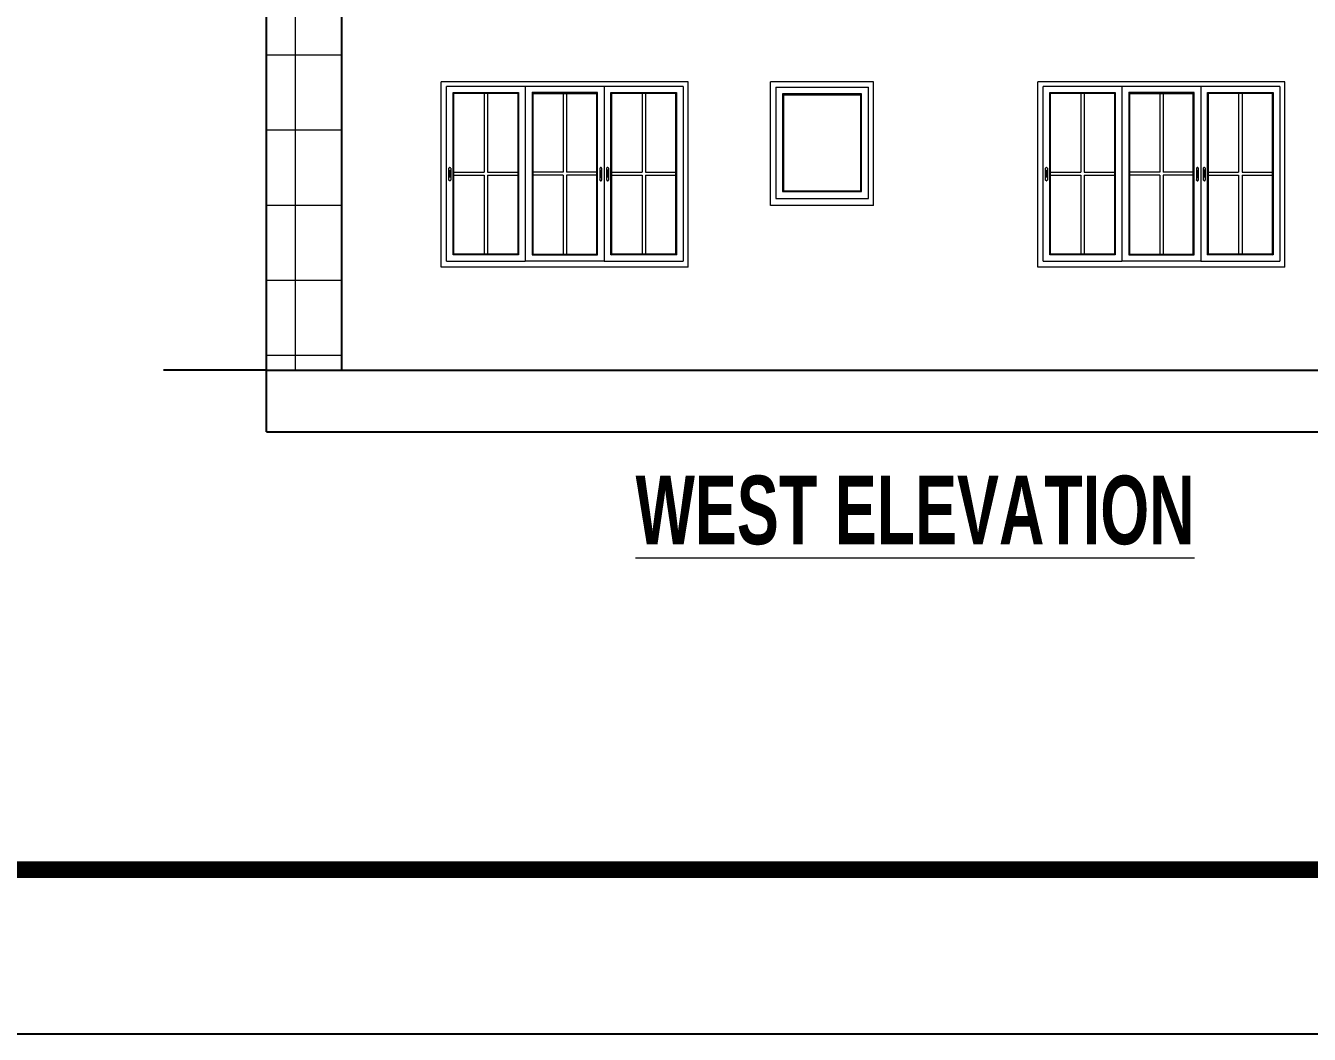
# Model space of a CAD drawing. Header units: inches. Extents: x -5142662 to -4941318, y -3361958 to -3160563.
# Drawn here: x -5011701.6 to -5011327.5, y -3262044.9 to -3261750.8 of the extents above; entities that cross this region are included whole.
import ezdxf

# ---------------------------------------------------------------- set-up
doc = ezdxf.new("R2010")
doc.units = ezdxf.units.IN
doc.header["$LTSCALE"] = 2
doc.header["$MEASUREMENT"] = 0
doc.linetypes.add('ACAD_ISO02W100', pattern=[15, 12, -3])
doc.layers.get('0').update_dxf_attribs({"linetype": 'CONTINUOUS'})
for name, color, linetype, lineweight in [('HATCH', 60, 'ACAD_ISO02W100', 13), ('Text-100.w', 254, 'CONTINUOUS', 9), ('window', 4, 'CONTINUOUS', 13)]:
    doc.layers.add(name, color=color, linetype=linetype, lineweight=lineweight)
doc.styles.add('Arial', font='arial.ttf', dxfattribs={"width": 0.8, "height": 12})

msp = doc.modelspace()

# ---------------------------------------------------------------- hatches: boundary and pattern name
at = {"layer": 'HATCH', "transparency": 33554661}
h = msp.add_hatch(dxfattribs=at)
h.set_pattern_fill('ANSI37', color=256, scale=175, angle=45)
h.set_pattern_definition([(90, (36317.618, 0), (-21.875, 0), []), (180, (36317.618, 0), (-2e-15, -21.875), [])])
h.paths.add_polyline_path([(-5011609.52, -3261627.21), (-5011609.52, -3261589.21), (-5011631.44, -3261589.21), (-5011631.44, -3261627.21), (-5011636.34, -3261627.21), (-5011636.34, -3261632.21), (-5011631.44, -3261632.21), (-5011631.44, -3261739.21), (-5011636.03, -3261739.21), (-5011636.03, -3261744.21), (-5011631.44, -3261744.21), (-5011631.44, -3261851.21), (-5011609.52, -3261851.21)])

# ---------------------------------------------------------------- linework, layer by layer
at = {"ltscale": 0.5}
for p, q in [((-5011609.52, -3261851.21), (-5011609.52, -3261627.21)), ((-5011631.44, -3261851.21), (-5011631.44, -3261744.21)), ((-5011631.44, -3261851.21), (-5011661.44, -3261851.21)), ((-5011631.44, -3261851.21), (-5011206.76, -3261851.21)), ((-5011631.44, -3261869.21), (-5011631.44, -3261851.21)), ((-5011631.44, -3261869.21), (-5011206.76, -3261869.21))]:
    msp.add_line(p, q, dxfattribs=at)
msp.add_lwpolyline([(-5012411.5, -3262044.85), (-5012411.5, -3259799.81), (-5009236.7, -3259799.81), (-5009236.7, -3262044.85)], close=True)
at = {"const_width": 4.8}
msp.add_lwpolyline([(-5009284.7, -3261996.85), (-5009284.7, -3259847.81), (-5012267.5, -3259847.81), (-5012267.5, -3261996.85)], close=True, dxfattribs=at)
at = {"layer": 'window'}
for p, q in [((-5011580.52, -3261821.21), (-5011580.52, -3261767.21)), ((-5011508.52, -3261767.21), (-5011580.52, -3261767.21)), ((-5011508.52, -3261821.21), (-5011508.52, -3261767.21)), ((-5011484.52, -3261803.21), (-5011484.52, -3261767.21)), ((-5011454.52, -3261767.21), (-5011484.52, -3261767.21)), ((-5011454.52, -3261803.21), (-5011454.52, -3261767.21)), ((-5011406.64, -3261821.21), (-5011406.64, -3261767.21)), ((-5011334.64, -3261767.21), (-5011406.64, -3261767.21)), ((-5011334.64, -3261821.21), (-5011334.64, -3261767.21)), ((-5011579.02, -3261819.43), (-5011579.02, -3261768.54)), ((-5011510.02, -3261768.54), (-5011579.02, -3261768.54)), ((-5011577.05, -3261817.63), (-5011577.05, -3261770.34)), ((-5011577.05, -3261770.34), (-5011557.98, -3261770.34)), ((-5011576.81, -3261770.57), (-5011577.05, -3261770.34)), ((-5011576.81, -3261817.41), (-5011576.81, -3261770.57)), ((-5011558.22, -3261770.57), (-5011576.81, -3261770.57)), ((-5011568.01, -3261770.57), (-5011568.01, -3261793.54)), ((-5011567.02, -3261770.57), (-5011567.02, -3261793.54)), ((-5011558.22, -3261770.57), (-5011557.98, -3261770.34)), ((-5011558.22, -3261770.57), (-5011558.22, -3261817.41)), ((-5011557.98, -3261770.34), (-5011557.98, -3261817.63)), ((-5011556.02, -3261768.54), (-5011556.02, -3261819.43)), ((-5011534.98, -3261770.34), (-5011554.05, -3261770.34)), ((-5011554.05, -3261770.34), (-5011554.05, -3261817.63)), ((-5011553.81, -3261770.57), (-5011554.05, -3261770.34)), ((-5011553.81, -3261770.57), (-5011553.81, -3261817.41)), ((-5011553.81, -3261770.57), (-5011535.22, -3261770.57)), ((-5011545.01, -3261770.57), (-5011545.01, -3261793.54)), ((-5011544.02, -3261770.57), (-5011544.02, -3261793.54)), ((-5011535.22, -3261770.57), (-5011534.98, -3261770.34)), ((-5011535.22, -3261817.41), (-5011535.22, -3261770.57)), ((-5011534.98, -3261817.63), (-5011534.98, -3261770.34)), ((-5011533.02, -3261768.54), (-5011533.02, -3261819.43)), ((-5011531.05, -3261817.63), (-5011531.05, -3261770.34)), ((-5011531.05, -3261770.34), (-5011511.98, -3261770.34)), ((-5011530.81, -3261770.57), (-5011531.05, -3261770.34)), ((-5011530.81, -3261817.41), (-5011530.81, -3261770.57)), ((-5011512.22, -3261770.57), (-5011530.81, -3261770.57)), ((-5011522.01, -3261770.57), (-5011522.01, -3261793.54)), ((-5011521.02, -3261770.57), (-5011521.02, -3261793.54)), ((-5011512.22, -3261770.57), (-5011511.98, -3261770.34)), ((-5011512.22, -3261770.57), (-5011512.22, -3261817.41)), ((-5011511.98, -3261770.34), (-5011511.98, -3261817.63)), ((-5011510.02, -3261768.54), (-5011510.02, -3261819.43)), ((-5011483.02, -3261768.71), (-5011456.01, -3261768.71)), ((-5011483.02, -3261768.71), (-5011483.02, -3261801.21)), ((-5011458.01, -3261770.71), (-5011481.02, -3261770.71)), ((-5011481.02, -3261770.71), (-5011481.02, -3261799.21)), ((-5011480.77, -3261770.96), (-5011481.02, -3261770.71)), ((-5011480.77, -3261770.96), (-5011480.77, -3261798.96)), ((-5011480.77, -3261770.96), (-5011458.26, -3261770.96)), ((-5011458.26, -3261770.96), (-5011458.01, -3261770.71)), ((-5011458.26, -3261798.96), (-5011458.26, -3261770.96)), ((-5011458.01, -3261799.21), (-5011458.01, -3261770.71)), ((-5011456.01, -3261801.21), (-5011456.01, -3261768.71)), ((-5011405.14, -3261819.43), (-5011405.14, -3261768.54)), ((-5011336.14, -3261768.54), (-5011405.14, -3261768.54)), ((-5011403.17, -3261817.63), (-5011403.17, -3261770.34)), ((-5011403.17, -3261770.34), (-5011384.1, -3261770.34)), ((-5011402.93, -3261770.57), (-5011403.17, -3261770.34)), ((-5011402.93, -3261817.41), (-5011402.93, -3261770.57)), ((-5011384.35, -3261770.57), (-5011402.93, -3261770.57)), ((-5011394.13, -3261770.57), (-5011394.13, -3261793.54)), ((-5011393.15, -3261770.57), (-5011393.15, -3261793.54)), ((-5011384.35, -3261770.57), (-5011384.1, -3261770.34)), ((-5011384.35, -3261770.57), (-5011384.35, -3261817.41)), ((-5011384.1, -3261770.34), (-5011384.1, -3261817.63)), ((-5011382.14, -3261768.54), (-5011382.14, -3261819.43)), ((-5011361.1, -3261770.34), (-5011380.17, -3261770.34)), ((-5011380.17, -3261770.34), (-5011380.17, -3261817.63)), ((-5011379.93, -3261770.57), (-5011380.17, -3261770.34)), ((-5011379.93, -3261770.57), (-5011379.93, -3261817.41)), ((-5011379.93, -3261770.57), (-5011361.35, -3261770.57)), ((-5011371.13, -3261770.57), (-5011371.13, -3261793.54)), ((-5011370.15, -3261770.57), (-5011370.15, -3261793.54)), ((-5011361.35, -3261770.57), (-5011361.1, -3261770.34)), ((-5011361.35, -3261817.41), (-5011361.35, -3261770.57)), ((-5011361.1, -3261817.63), (-5011361.1, -3261770.34)), ((-5011359.14, -3261768.54), (-5011359.14, -3261819.43)), ((-5011357.17, -3261817.63), (-5011357.17, -3261770.34)), ((-5011357.17, -3261770.34), (-5011338.1, -3261770.34)), ((-5011356.93, -3261770.57), (-5011357.17, -3261770.34)), ((-5011356.93, -3261817.41), (-5011356.93, -3261770.57)), ((-5011338.35, -3261770.57), (-5011356.93, -3261770.57)), ((-5011348.13, -3261770.57), (-5011348.13, -3261793.54)), ((-5011347.15, -3261770.57), (-5011347.15, -3261793.54)), ((-5011338.35, -3261770.57), (-5011338.1, -3261770.34)), ((-5011338.35, -3261770.57), (-5011338.35, -3261817.41)), ((-5011338.1, -3261770.34), (-5011338.1, -3261817.63)), ((-5011336.14, -3261768.54), (-5011336.14, -3261819.43)), ((-5011578.29, -3261792.39), (-5011578.28, -3261792.35)), ((-5011578.29, -3261792.42), (-5011578.28, -3261792.35)), ((-5011578.29, -3261792.42), (-5011578.29, -3261792.39)), ((-5011578.29, -3261795.81), (-5011578.29, -3261792.42)), ((-5011578.28, -3261792.35), (-5011578.26, -3261792.32)), ((-5011578.26, -3261792.32), (-5011578.24, -3261792.29)), ((-5011578.21, -3261792.26), (-5011578.24, -3261792.29)), ((-5011578.18, -3261792.24), (-5011578.21, -3261792.26)), ((-5011578.19, -3261793.09), (-5011578.2, -3261793.11)), ((-5011578.2, -3261793.11), (-5011578.2, -3261793.14)), ((-5011578.2, -3261793.14), (-5011578.2, -3261794.84)), ((-5011578.18, -3261793.07), (-5011578.19, -3261793.09)), ((-5011578.18, -3261792.24), (-5011578.14, -3261792.22)), ((-5011578.17, -3261793.05), (-5011578.18, -3261793.07)), ((-5011578.15, -3261793.03), (-5011578.17, -3261793.05)), ((-5011578.13, -3261793.02), (-5011578.15, -3261793.03)), ((-5011578.1, -3261792.21), (-5011578.14, -3261792.22)), ((-5011578.1, -3261793.01), (-5011578.13, -3261793.02)), ((-5011578.06, -3261792.2), (-5011578.1, -3261792.21)), ((-5011578.08, -3261793), (-5011578.1, -3261793.01)), ((-5011578.05, -3261792.99), (-5011578.08, -3261793)), ((-5011578.02, -3261792.2), (-5011578.06, -3261792.2)), ((-5011578.02, -3261792.99), (-5011578.05, -3261792.99)), ((-5011577.98, -3261792.2), (-5011578.02, -3261792.2)), ((-5011577.99, -3261792.99), (-5011578.02, -3261792.99)), ((-5011577.96, -3261793), (-5011577.99, -3261792.99)), ((-5011577.98, -3261792.2), (-5011577.94, -3261792.21)), ((-5011577.94, -3261793.01), (-5011577.96, -3261793)), ((-5011577.94, -3261792.21), (-5011577.9, -3261792.22)), ((-5011577.91, -3261793.02), (-5011577.94, -3261793.01)), ((-5011577.89, -3261793.03), (-5011577.91, -3261793.02)), ((-5011577.9, -3261792.22), (-5011577.86, -3261792.24)), ((-5011577.87, -3261793.05), (-5011577.89, -3261793.03)), ((-5011577.86, -3261793.07), (-5011577.87, -3261793.05)), ((-5011577.86, -3261792.24), (-5011577.83, -3261792.26)), ((-5011577.85, -3261793.09), (-5011577.86, -3261793.07)), ((-5011577.84, -3261793.11), (-5011577.85, -3261793.09)), ((-5011577.84, -3261793.14), (-5011577.84, -3261793.11)), ((-5011577.84, -3261794.84), (-5011577.84, -3261793.14)), ((-5011577.83, -3261792.26), (-5011577.8, -3261792.29)), ((-5011577.78, -3261792.32), (-5011577.8, -3261792.29)), ((-5011577.76, -3261792.35), (-5011577.78, -3261792.32)), ((-5011577.75, -3261792.39), (-5011577.76, -3261792.35)), ((-5011577.75, -3261792.39), (-5011577.75, -3261792.42)), ((-5011577.75, -3261792.42), (-5011577.75, -3261795.81)), ((-5011576.81, -3261793.54), (-5011568.01, -3261793.54)), ((-5011576.81, -3261794.44), (-5011568.01, -3261794.44)), ((-5011568.01, -3261794.44), (-5011568.01, -3261817.41)), ((-5011567.02, -3261793.54), (-5011558.22, -3261793.54)), ((-5011567.02, -3261794.44), (-5011558.22, -3261794.44)), ((-5011567.02, -3261794.44), (-5011567.02, -3261817.41)), ((-5011545.01, -3261793.54), (-5011553.81, -3261793.54)), ((-5011545.01, -3261794.44), (-5011553.81, -3261794.44)), ((-5011545.01, -3261794.44), (-5011545.01, -3261817.41)), ((-5011535.22, -3261793.54), (-5011544.02, -3261793.54)), ((-5011544.02, -3261794.44), (-5011544.02, -3261817.41)), ((-5011535.22, -3261794.44), (-5011544.02, -3261794.44)), ((-5011534.27, -3261792.35), (-5011534.28, -3261792.39)), ((-5011534.28, -3261792.39), (-5011534.28, -3261792.42)), ((-5011534.28, -3261792.42), (-5011534.28, -3261795.81)), ((-5011534.25, -3261792.32), (-5011534.27, -3261792.35)), ((-5011534.23, -3261792.29), (-5011534.25, -3261792.32)), ((-5011534.2, -3261792.26), (-5011534.23, -3261792.29)), ((-5011534.17, -3261792.24), (-5011534.2, -3261792.26)), ((-5011534.19, -3261793.11), (-5011534.18, -3261793.09)), ((-5011534.19, -3261793.14), (-5011534.19, -3261793.11)), ((-5011534.19, -3261793.39), (-5011534.19, -3261793.14)), ((-5011534.19, -3261793.36), (-5011534.18, -3261793.34)), ((-5011534.19, -3261793.39), (-5011534.19, -3261793.36)), ((-5011534.19, -3261794.84), (-5011534.19, -3261793.39)), ((-5011534.18, -3261793.09), (-5011534.17, -3261793.07)), ((-5011534.18, -3261793.34), (-5011534.17, -3261793.32)), ((-5011534.13, -3261792.22), (-5011534.17, -3261792.24)), ((-5011534.17, -3261793.07), (-5011534.16, -3261793.05)), ((-5011534.17, -3261793.32), (-5011534.16, -3261793.3)), ((-5011534.16, -3261793.05), (-5011534.14, -3261793.03)), ((-5011534.16, -3261793.3), (-5011534.14, -3261793.28)), ((-5011534.14, -3261793.03), (-5011534.12, -3261793.02)), ((-5011534.14, -3261793.28), (-5011534.12, -3261793.27)), ((-5011534.09, -3261792.21), (-5011534.13, -3261792.22)), ((-5011534.12, -3261793.02), (-5011534.09, -3261793.01)), ((-5011534.12, -3261793.27), (-5011534.09, -3261793.25)), ((-5011534.05, -3261792.2), (-5011534.09, -3261792.21)), ((-5011534.09, -3261793.01), (-5011534.07, -3261793)), ((-5011534.09, -3261793.25), (-5011534.07, -3261793.25)), ((-5011534.07, -3261793), (-5011534.04, -3261792.99)), ((-5011534.07, -3261793.25), (-5011534.04, -3261793.24)), ((-5011534.01, -3261792.2), (-5011534.05, -3261792.2)), ((-5011534.04, -3261792.99), (-5011534.01, -3261792.99)), ((-5011534.04, -3261793.24), (-5011534.01, -3261793.24)), ((-5011533.97, -3261792.2), (-5011534.01, -3261792.2)), ((-5011534.01, -3261792.99), (-5011533.98, -3261792.99)), ((-5011534.01, -3261793.24), (-5011533.98, -3261793.24)), ((-5011533.98, -3261792.99), (-5011533.95, -3261793)), ((-5011533.98, -3261793.24), (-5011533.95, -3261793.25)), ((-5011533.93, -3261792.21), (-5011533.97, -3261792.2)), ((-5011533.95, -3261793), (-5011533.93, -3261793.01)), ((-5011533.95, -3261793.25), (-5011533.93, -3261793.25)), ((-5011533.89, -3261792.22), (-5011533.93, -3261792.21)), ((-5011533.93, -3261793.01), (-5011533.9, -3261793.02)), ((-5011533.93, -3261793.25), (-5011533.9, -3261793.27)), ((-5011533.9, -3261793.02), (-5011533.88, -3261793.03)), ((-5011533.9, -3261793.27), (-5011533.88, -3261793.28)), ((-5011533.85, -3261792.24), (-5011533.89, -3261792.22)), ((-5011533.88, -3261793.03), (-5011533.86, -3261793.05)), ((-5011533.88, -3261793.28), (-5011533.86, -3261793.3)), ((-5011533.86, -3261793.05), (-5011533.85, -3261793.07)), ((-5011533.86, -3261793.3), (-5011533.85, -3261793.32)), ((-5011533.82, -3261792.26), (-5011533.85, -3261792.24)), ((-5011533.85, -3261793.07), (-5011533.84, -3261793.09)), ((-5011533.85, -3261793.32), (-5011533.84, -3261793.34)), ((-5011533.84, -3261793.09), (-5011533.83, -3261793.11)), ((-5011533.84, -3261793.34), (-5011533.83, -3261793.36)), ((-5011533.83, -3261793.11), (-5011533.83, -3261793.14)), ((-5011533.83, -3261794.84), (-5011533.83, -3261793.14)), ((-5011533.83, -3261793.36), (-5011533.83, -3261793.39)), ((-5011533.79, -3261792.29), (-5011533.82, -3261792.26)), ((-5011533.77, -3261792.32), (-5011533.79, -3261792.29)), ((-5011533.75, -3261792.35), (-5011533.77, -3261792.32)), ((-5011533.74, -3261792.39), (-5011533.75, -3261792.35)), ((-5011533.74, -3261792.42), (-5011533.75, -3261792.35)), ((-5011533.74, -3261792.42), (-5011533.74, -3261792.39)), ((-5011533.74, -3261795.81), (-5011533.74, -3261792.42)), ((-5011532.29, -3261792.39), (-5011532.28, -3261792.35)), ((-5011532.29, -3261792.42), (-5011532.28, -3261792.35)), ((-5011532.29, -3261792.42), (-5011532.29, -3261792.39)), ((-5011532.29, -3261795.81), (-5011532.29, -3261792.42)), ((-5011532.28, -3261792.35), (-5011532.26, -3261792.32)), ((-5011532.26, -3261792.32), (-5011532.24, -3261792.29)), ((-5011532.21, -3261792.26), (-5011532.24, -3261792.29)), ((-5011532.18, -3261792.24), (-5011532.21, -3261792.26)), ((-5011532.19, -3261793.09), (-5011532.2, -3261793.11)), ((-5011532.2, -3261793.11), (-5011532.2, -3261793.14)), ((-5011532.2, -3261793.14), (-5011532.2, -3261794.84)), ((-5011532.18, -3261793.07), (-5011532.19, -3261793.09)), ((-5011532.18, -3261792.24), (-5011532.14, -3261792.22)), ((-5011532.17, -3261793.05), (-5011532.18, -3261793.07)), ((-5011532.15, -3261793.03), (-5011532.17, -3261793.05)), ((-5011532.13, -3261793.02), (-5011532.15, -3261793.03)), ((-5011532.1, -3261792.21), (-5011532.14, -3261792.22)), ((-5011532.1, -3261793.01), (-5011532.13, -3261793.02)), ((-5011532.06, -3261792.2), (-5011532.1, -3261792.21)), ((-5011532.08, -3261793), (-5011532.1, -3261793.01)), ((-5011532.05, -3261792.99), (-5011532.08, -3261793)), ((-5011532.02, -3261792.2), (-5011532.06, -3261792.2)), ((-5011532.02, -3261792.99), (-5011532.05, -3261792.99)), ((-5011531.98, -3261792.2), (-5011532.02, -3261792.2)), ((-5011531.99, -3261792.99), (-5011532.02, -3261792.99)), ((-5011531.96, -3261793), (-5011531.99, -3261792.99)), ((-5011531.98, -3261792.2), (-5011531.94, -3261792.21)), ((-5011531.94, -3261793.01), (-5011531.96, -3261793)), ((-5011531.94, -3261792.21), (-5011531.9, -3261792.22)), ((-5011531.91, -3261793.02), (-5011531.94, -3261793.01)), ((-5011531.89, -3261793.03), (-5011531.91, -3261793.02)), ((-5011531.9, -3261792.22), (-5011531.86, -3261792.24)), ((-5011531.87, -3261793.05), (-5011531.89, -3261793.03)), ((-5011531.86, -3261793.07), (-5011531.87, -3261793.05)), ((-5011531.86, -3261792.24), (-5011531.83, -3261792.26)), ((-5011531.85, -3261793.09), (-5011531.86, -3261793.07)), ((-5011531.84, -3261793.11), (-5011531.85, -3261793.09)), ((-5011531.84, -3261793.14), (-5011531.84, -3261793.11)), ((-5011531.84, -3261794.84), (-5011531.84, -3261793.14)), ((-5011531.83, -3261792.26), (-5011531.8, -3261792.29)), ((-5011531.78, -3261792.32), (-5011531.8, -3261792.29)), ((-5011531.76, -3261792.35), (-5011531.78, -3261792.32)), ((-5011531.75, -3261792.39), (-5011531.76, -3261792.35)), ((-5011531.75, -3261792.39), (-5011531.75, -3261792.42)), ((-5011531.75, -3261792.42), (-5011531.75, -3261795.81)), ((-5011530.81, -3261793.54), (-5011522.01, -3261793.54)), ((-5011530.81, -3261794.44), (-5011522.01, -3261794.44)), ((-5011522.01, -3261794.44), (-5011522.01, -3261817.41)), ((-5011521.02, -3261793.54), (-5011512.22, -3261793.54)), ((-5011521.02, -3261794.44), (-5011512.22, -3261794.44)), ((-5011521.02, -3261794.44), (-5011521.02, -3261817.41)), ((-5011404.41, -3261792.39), (-5011404.4, -3261792.35)), ((-5011404.41, -3261792.42), (-5011404.4, -3261792.35)), ((-5011404.41, -3261792.42), (-5011404.41, -3261792.39)), ((-5011404.41, -3261795.81), (-5011404.41, -3261792.42)), ((-5011404.4, -3261792.35), (-5011404.38, -3261792.32)), ((-5011404.38, -3261792.32), (-5011404.36, -3261792.29)), ((-5011404.33, -3261792.26), (-5011404.36, -3261792.29)), ((-5011404.3, -3261792.24), (-5011404.33, -3261792.26)), ((-5011404.31, -3261793.09), (-5011404.32, -3261793.11)), ((-5011404.32, -3261793.11), (-5011404.32, -3261793.14)), ((-5011404.32, -3261793.14), (-5011404.32, -3261794.84)), ((-5011404.3, -3261793.07), (-5011404.31, -3261793.09)), ((-5011404.3, -3261792.24), (-5011404.26, -3261792.22)), ((-5011404.29, -3261793.05), (-5011404.3, -3261793.07)), ((-5011404.27, -3261793.03), (-5011404.29, -3261793.05)), ((-5011404.25, -3261793.02), (-5011404.27, -3261793.03)), ((-5011404.22, -3261792.21), (-5011404.26, -3261792.22)), ((-5011404.22, -3261793.01), (-5011404.25, -3261793.02)), ((-5011404.18, -3261792.2), (-5011404.22, -3261792.21)), ((-5011404.2, -3261793), (-5011404.22, -3261793.01)), ((-5011404.17, -3261792.99), (-5011404.2, -3261793)), ((-5011404.14, -3261792.2), (-5011404.18, -3261792.2)), ((-5011404.14, -3261792.99), (-5011404.17, -3261792.99)), ((-5011404.1, -3261792.2), (-5011404.14, -3261792.2)), ((-5011404.11, -3261792.99), (-5011404.14, -3261792.99)), ((-5011404.08, -3261793), (-5011404.11, -3261792.99)), ((-5011404.1, -3261792.2), (-5011404.06, -3261792.21)), ((-5011404.06, -3261793.01), (-5011404.08, -3261793)), ((-5011404.06, -3261792.21), (-5011404.02, -3261792.22)), ((-5011404.03, -3261793.02), (-5011404.06, -3261793.01)), ((-5011404.01, -3261793.03), (-5011404.03, -3261793.02)), ((-5011404.02, -3261792.22), (-5011403.98, -3261792.24)), ((-5011403.99, -3261793.05), (-5011404.01, -3261793.03)), ((-5011403.98, -3261793.07), (-5011403.99, -3261793.05)), ((-5011403.98, -3261792.24), (-5011403.95, -3261792.26)), ((-5011403.97, -3261793.09), (-5011403.98, -3261793.07)), ((-5011403.96, -3261793.11), (-5011403.97, -3261793.09)), ((-5011403.96, -3261793.14), (-5011403.96, -3261793.11)), ((-5011403.96, -3261794.84), (-5011403.96, -3261793.14)), ((-5011403.95, -3261792.26), (-5011403.92, -3261792.29)), ((-5011403.9, -3261792.32), (-5011403.92, -3261792.29)), ((-5011403.88, -3261792.35), (-5011403.9, -3261792.32)), ((-5011403.87, -3261792.39), (-5011403.88, -3261792.35)), ((-5011403.87, -3261792.39), (-5011403.87, -3261792.42)), ((-5011403.87, -3261792.42), (-5011403.87, -3261795.81)), ((-5011402.93, -3261793.54), (-5011394.13, -3261793.54)), ((-5011402.93, -3261794.44), (-5011394.13, -3261794.44)), ((-5011394.13, -3261794.44), (-5011394.13, -3261817.41)), ((-5011393.15, -3261793.54), (-5011384.35, -3261793.54)), ((-5011393.15, -3261794.44), (-5011384.35, -3261794.44)), ((-5011393.15, -3261794.44), (-5011393.15, -3261817.41)), ((-5011371.13, -3261793.54), (-5011379.93, -3261793.54)), ((-5011371.13, -3261794.44), (-5011379.93, -3261794.44)), ((-5011371.13, -3261794.44), (-5011371.13, -3261817.41)), ((-5011361.35, -3261793.54), (-5011370.15, -3261793.54)), ((-5011370.15, -3261794.44), (-5011370.15, -3261817.41)), ((-5011361.35, -3261794.44), (-5011370.15, -3261794.44)), ((-5011360.39, -3261792.35), (-5011360.4, -3261792.39)), ((-5011360.4, -3261792.39), (-5011360.4, -3261792.42)), ((-5011360.4, -3261792.42), (-5011360.4, -3261795.81)), ((-5011360.37, -3261792.32), (-5011360.39, -3261792.35)), ((-5011360.35, -3261792.29), (-5011360.37, -3261792.32)), ((-5011360.32, -3261792.26), (-5011360.35, -3261792.29)), ((-5011360.29, -3261792.24), (-5011360.32, -3261792.26)), ((-5011360.31, -3261793.11), (-5011360.3, -3261793.09)), ((-5011360.31, -3261793.14), (-5011360.31, -3261793.11)), ((-5011360.31, -3261793.39), (-5011360.31, -3261793.14)), ((-5011360.31, -3261793.36), (-5011360.3, -3261793.34)), ((-5011360.31, -3261793.39), (-5011360.31, -3261793.36)), ((-5011360.31, -3261794.84), (-5011360.31, -3261793.39)), ((-5011360.3, -3261793.09), (-5011360.29, -3261793.07)), ((-5011360.3, -3261793.34), (-5011360.29, -3261793.32)), ((-5011360.25, -3261792.22), (-5011360.29, -3261792.24)), ((-5011360.29, -3261793.07), (-5011360.28, -3261793.05)), ((-5011360.29, -3261793.32), (-5011360.28, -3261793.3)), ((-5011360.28, -3261793.05), (-5011360.26, -3261793.03)), ((-5011360.28, -3261793.3), (-5011360.26, -3261793.28)), ((-5011360.26, -3261793.03), (-5011360.24, -3261793.02)), ((-5011360.26, -3261793.28), (-5011360.24, -3261793.27)), ((-5011360.22, -3261792.21), (-5011360.25, -3261792.22)), ((-5011360.24, -3261793.02), (-5011360.21, -3261793.01)), ((-5011360.24, -3261793.27), (-5011360.21, -3261793.25)), ((-5011360.17, -3261792.2), (-5011360.22, -3261792.21)), ((-5011360.21, -3261793.01), (-5011360.19, -3261793)), ((-5011360.21, -3261793.25), (-5011360.19, -3261793.25)), ((-5011360.19, -3261793), (-5011360.16, -3261792.99)), ((-5011360.19, -3261793.25), (-5011360.16, -3261793.24)), ((-5011360.13, -3261792.2), (-5011360.17, -3261792.2)), ((-5011360.16, -3261792.99), (-5011360.13, -3261792.99)), ((-5011360.16, -3261793.24), (-5011360.13, -3261793.24)), ((-5011360.09, -3261792.2), (-5011360.13, -3261792.2)), ((-5011360.13, -3261792.99), (-5011360.1, -3261792.99)), ((-5011360.13, -3261793.24), (-5011360.1, -3261793.24)), ((-5011360.1, -3261792.99), (-5011360.08, -3261793)), ((-5011360.1, -3261793.24), (-5011360.08, -3261793.25)), ((-5011360.05, -3261792.21), (-5011360.09, -3261792.2)), ((-5011360.08, -3261793), (-5011360.05, -3261793.01)), ((-5011360.08, -3261793.25), (-5011360.05, -3261793.25)), ((-5011360.01, -3261792.22), (-5011360.05, -3261792.21)), ((-5011360.05, -3261793.01), (-5011360.02, -3261793.02)), ((-5011360.05, -3261793.25), (-5011360.02, -3261793.27)), ((-5011360.02, -3261793.02), (-5011360, -3261793.03)), ((-5011360.02, -3261793.27), (-5011360, -3261793.28)), ((-5011359.97, -3261792.24), (-5011360.01, -3261792.22)), ((-5011360, -3261793.03), (-5011359.98, -3261793.05)), ((-5011360, -3261793.28), (-5011359.98, -3261793.3)), ((-5011359.98, -3261793.05), (-5011359.97, -3261793.07)), ((-5011359.98, -3261793.3), (-5011359.97, -3261793.32)), ((-5011359.94, -3261792.26), (-5011359.97, -3261792.24)), ((-5011359.97, -3261793.07), (-5011359.96, -3261793.09)), ((-5011359.97, -3261793.32), (-5011359.96, -3261793.34)), ((-5011359.96, -3261793.09), (-5011359.95, -3261793.11)), ((-5011359.96, -3261793.34), (-5011359.95, -3261793.36)), ((-5011359.95, -3261793.11), (-5011359.95, -3261793.14)), ((-5011359.95, -3261794.84), (-5011359.95, -3261793.14)), ((-5011359.95, -3261793.36), (-5011359.95, -3261793.39)), ((-5011359.91, -3261792.29), (-5011359.94, -3261792.26)), ((-5011359.89, -3261792.32), (-5011359.91, -3261792.29)), ((-5011359.87, -3261792.35), (-5011359.89, -3261792.32)), ((-5011359.86, -3261792.39), (-5011359.87, -3261792.35)), ((-5011359.86, -3261792.42), (-5011359.87, -3261792.35)), ((-5011359.86, -3261792.42), (-5011359.86, -3261792.39)), ((-5011359.86, -3261795.81), (-5011359.86, -3261792.42)), ((-5011358.41, -3261792.39), (-5011358.4, -3261792.35)), ((-5011358.41, -3261792.42), (-5011358.4, -3261792.35)), ((-5011358.41, -3261792.42), (-5011358.41, -3261792.39)), ((-5011358.41, -3261795.81), (-5011358.41, -3261792.42)), ((-5011358.4, -3261792.35), (-5011358.38, -3261792.32)), ((-5011358.38, -3261792.32), (-5011358.36, -3261792.29)), ((-5011358.33, -3261792.26), (-5011358.36, -3261792.29)), ((-5011358.3, -3261792.24), (-5011358.33, -3261792.26)), ((-5011358.31, -3261793.09), (-5011358.32, -3261793.11)), ((-5011358.32, -3261793.11), (-5011358.32, -3261793.14)), ((-5011358.32, -3261793.14), (-5011358.32, -3261794.84)), ((-5011358.3, -3261793.07), (-5011358.31, -3261793.09)), ((-5011358.3, -3261792.24), (-5011358.26, -3261792.22)), ((-5011358.29, -3261793.05), (-5011358.3, -3261793.07)), ((-5011358.27, -3261793.03), (-5011358.29, -3261793.05)), ((-5011358.25, -3261793.02), (-5011358.27, -3261793.03)), ((-5011358.22, -3261792.21), (-5011358.26, -3261792.22)), ((-5011358.22, -3261793.01), (-5011358.25, -3261793.02)), ((-5011358.18, -3261792.2), (-5011358.22, -3261792.21)), ((-5011358.2, -3261793), (-5011358.22, -3261793.01)), ((-5011358.17, -3261792.99), (-5011358.2, -3261793)), ((-5011358.14, -3261792.2), (-5011358.18, -3261792.2)), ((-5011358.14, -3261792.99), (-5011358.17, -3261792.99)), ((-5011358.1, -3261792.2), (-5011358.14, -3261792.2)), ((-5011358.11, -3261792.99), (-5011358.14, -3261792.99)), ((-5011358.08, -3261793), (-5011358.11, -3261792.99)), ((-5011358.1, -3261792.2), (-5011358.06, -3261792.21)), ((-5011358.06, -3261793.01), (-5011358.08, -3261793)), ((-5011358.06, -3261792.21), (-5011358.02, -3261792.22)), ((-5011358.03, -3261793.02), (-5011358.06, -3261793.01)), ((-5011358.01, -3261793.03), (-5011358.03, -3261793.02)), ((-5011358.02, -3261792.22), (-5011357.98, -3261792.24)), ((-5011357.99, -3261793.05), (-5011358.01, -3261793.03)), ((-5011357.98, -3261793.07), (-5011357.99, -3261793.05)), ((-5011357.98, -3261792.24), (-5011357.95, -3261792.26)), ((-5011357.97, -3261793.09), (-5011357.98, -3261793.07)), ((-5011357.96, -3261793.11), (-5011357.97, -3261793.09)), ((-5011357.96, -3261793.14), (-5011357.96, -3261793.11)), ((-5011357.96, -3261794.84), (-5011357.96, -3261793.14)), ((-5011357.95, -3261792.26), (-5011357.92, -3261792.29)), ((-5011357.9, -3261792.32), (-5011357.92, -3261792.29)), ((-5011357.88, -3261792.35), (-5011357.9, -3261792.32)), ((-5011357.87, -3261792.39), (-5011357.88, -3261792.35)), ((-5011357.87, -3261792.39), (-5011357.87, -3261792.42)), ((-5011357.87, -3261792.42), (-5011357.87, -3261795.81)), ((-5011356.93, -3261793.54), (-5011348.13, -3261793.54)), ((-5011356.93, -3261794.44), (-5011348.13, -3261794.44)), ((-5011348.13, -3261794.44), (-5011348.13, -3261817.41)), ((-5011347.15, -3261793.54), (-5011338.35, -3261793.54)), ((-5011347.15, -3261794.44), (-5011338.35, -3261794.44)), ((-5011347.15, -3261794.44), (-5011347.15, -3261817.41)), ((-5011578.29, -3261795.85), (-5011578.29, -3261795.81)), ((-5011578.28, -3261795.88), (-5011578.29, -3261795.85)), ((-5011578.28, -3261795.88), (-5011578.26, -3261795.91)), ((-5011578.26, -3261795.91), (-5011578.24, -3261795.94)), ((-5011578.24, -3261795.94), (-5011578.21, -3261795.97)), ((-5011578.18, -3261795.99), (-5011578.21, -3261795.97)), ((-5011578.2, -3261794.87), (-5011578.2, -3261794.84)), ((-5011578.19, -3261794.89), (-5011578.2, -3261794.87)), ((-5011578.18, -3261794.91), (-5011578.19, -3261794.89)), ((-5011578.17, -3261794.93), (-5011578.18, -3261794.91)), ((-5011578.14, -3261796.01), (-5011578.18, -3261795.99)), ((-5011578.15, -3261794.95), (-5011578.17, -3261794.93)), ((-5011578.13, -3261794.97), (-5011578.15, -3261794.95)), ((-5011578.14, -3261796.01), (-5011578.1, -3261796.02)), ((-5011578.1, -3261794.98), (-5011578.13, -3261794.97)), ((-5011578.08, -3261794.99), (-5011578.1, -3261794.98)), ((-5011578.06, -3261796.03), (-5011578.1, -3261796.02)), ((-5011578.05, -3261794.99), (-5011578.08, -3261794.99)), ((-5011578.02, -3261796.03), (-5011578.06, -3261796.03)), ((-5011578.02, -3261794.99), (-5011578.05, -3261794.99)), ((-5011577.99, -3261794.99), (-5011578.02, -3261794.99)), ((-5011578.02, -3261796.03), (-5011577.98, -3261796.03)), ((-5011577.96, -3261794.99), (-5011577.99, -3261794.99)), ((-5011577.98, -3261796.03), (-5011577.94, -3261796.02)), ((-5011577.94, -3261794.98), (-5011577.96, -3261794.99)), ((-5011577.91, -3261794.97), (-5011577.94, -3261794.98)), ((-5011577.9, -3261796.01), (-5011577.94, -3261796.02)), ((-5011577.89, -3261794.95), (-5011577.91, -3261794.97)), ((-5011577.86, -3261795.99), (-5011577.9, -3261796.01)), ((-5011577.87, -3261794.93), (-5011577.89, -3261794.95)), ((-5011577.86, -3261794.91), (-5011577.87, -3261794.93)), ((-5011577.85, -3261794.89), (-5011577.86, -3261794.91)), ((-5011577.86, -3261795.99), (-5011577.83, -3261795.97)), ((-5011577.84, -3261794.87), (-5011577.85, -3261794.89)), ((-5011577.84, -3261794.84), (-5011577.84, -3261794.87)), ((-5011577.83, -3261795.97), (-5011577.8, -3261795.94)), ((-5011577.8, -3261795.94), (-5011577.78, -3261795.91)), ((-5011577.76, -3261795.88), (-5011577.78, -3261795.91)), ((-5011577.75, -3261795.81), (-5011577.76, -3261795.88)), ((-5011577.75, -3261795.85), (-5011577.76, -3261795.88)), ((-5011577.75, -3261795.85), (-5011577.75, -3261795.81)), ((-5011534.28, -3261795.85), (-5011534.28, -3261795.81)), ((-5011534.28, -3261795.81), (-5011534.27, -3261795.88)), ((-5011534.28, -3261795.85), (-5011534.27, -3261795.88)), ((-5011534.27, -3261795.88), (-5011534.25, -3261795.91)), ((-5011534.25, -3261795.91), (-5011534.23, -3261795.94)), ((-5011534.23, -3261795.94), (-5011534.2, -3261795.97)), ((-5011534.2, -3261795.97), (-5011534.17, -3261795.99)), ((-5011534.19, -3261794.84), (-5011534.19, -3261794.87)), ((-5011534.19, -3261794.87), (-5011534.18, -3261794.89)), ((-5011534.18, -3261794.89), (-5011534.17, -3261794.91)), ((-5011534.17, -3261794.91), (-5011534.16, -3261794.93)), ((-5011534.17, -3261795.99), (-5011534.13, -3261796.01)), ((-5011534.16, -3261794.93), (-5011534.14, -3261794.95)), ((-5011534.14, -3261794.95), (-5011534.12, -3261794.97)), ((-5011534.13, -3261796.01), (-5011534.09, -3261796.02)), ((-5011534.12, -3261794.97), (-5011534.09, -3261794.98)), ((-5011534.09, -3261794.98), (-5011534.07, -3261794.99)), ((-5011534.09, -3261796.02), (-5011534.05, -3261796.03)), ((-5011534.07, -3261794.99), (-5011534.04, -3261794.99)), ((-5011534.05, -3261796.03), (-5011534.01, -3261796.03)), ((-5011534.04, -3261794.99), (-5011534.01, -3261794.99)), ((-5011534.01, -3261794.99), (-5011533.98, -3261794.99)), ((-5011534.01, -3261796.03), (-5011533.97, -3261796.03)), ((-5011533.98, -3261794.99), (-5011533.95, -3261794.99)), ((-5011533.97, -3261796.03), (-5011533.93, -3261796.02)), ((-5011533.95, -3261794.99), (-5011533.93, -3261794.98)), ((-5011533.93, -3261794.98), (-5011533.9, -3261794.97)), ((-5011533.93, -3261796.02), (-5011533.89, -3261796.01)), ((-5011533.9, -3261794.97), (-5011533.88, -3261794.95)), ((-5011533.89, -3261796.01), (-5011533.85, -3261795.99)), ((-5011533.88, -3261794.95), (-5011533.86, -3261794.93)), ((-5011533.86, -3261794.93), (-5011533.85, -3261794.91)), ((-5011533.85, -3261794.91), (-5011533.84, -3261794.89)), ((-5011533.85, -3261795.99), (-5011533.82, -3261795.97)), ((-5011533.84, -3261794.89), (-5011533.83, -3261794.87)), ((-5011533.83, -3261794.87), (-5011533.83, -3261794.84)), ((-5011533.82, -3261795.97), (-5011533.79, -3261795.94)), ((-5011533.79, -3261795.94), (-5011533.77, -3261795.91)), ((-5011533.77, -3261795.91), (-5011533.75, -3261795.88)), ((-5011533.75, -3261795.88), (-5011533.74, -3261795.85)), ((-5011533.74, -3261795.85), (-5011533.74, -3261795.81)), ((-5011532.29, -3261795.85), (-5011532.29, -3261795.81)), ((-5011532.28, -3261795.88), (-5011532.29, -3261795.85)), ((-5011532.28, -3261795.88), (-5011532.26, -3261795.91)), ((-5011532.26, -3261795.91), (-5011532.24, -3261795.94)), ((-5011532.24, -3261795.94), (-5011532.21, -3261795.97)), ((-5011532.18, -3261795.99), (-5011532.21, -3261795.97)), ((-5011532.2, -3261794.87), (-5011532.2, -3261794.84)), ((-5011532.19, -3261794.89), (-5011532.2, -3261794.87)), ((-5011532.18, -3261794.91), (-5011532.19, -3261794.89)), ((-5011532.17, -3261794.93), (-5011532.18, -3261794.91)), ((-5011532.14, -3261796.01), (-5011532.18, -3261795.99)), ((-5011532.15, -3261794.95), (-5011532.17, -3261794.93)), ((-5011532.13, -3261794.97), (-5011532.15, -3261794.95)), ((-5011532.14, -3261796.01), (-5011532.1, -3261796.02)), ((-5011532.1, -3261794.98), (-5011532.13, -3261794.97)), ((-5011532.08, -3261794.99), (-5011532.1, -3261794.98)), ((-5011532.06, -3261796.03), (-5011532.1, -3261796.02)), ((-5011532.05, -3261794.99), (-5011532.08, -3261794.99)), ((-5011532.02, -3261796.03), (-5011532.06, -3261796.03)), ((-5011532.02, -3261794.99), (-5011532.05, -3261794.99)), ((-5011531.99, -3261794.99), (-5011532.02, -3261794.99)), ((-5011532.02, -3261796.03), (-5011531.98, -3261796.03)), ((-5011531.96, -3261794.99), (-5011531.99, -3261794.99)), ((-5011531.98, -3261796.03), (-5011531.94, -3261796.02)), ((-5011531.94, -3261794.98), (-5011531.96, -3261794.99)), ((-5011531.91, -3261794.97), (-5011531.94, -3261794.98)), ((-5011531.9, -3261796.01), (-5011531.94, -3261796.02)), ((-5011531.89, -3261794.95), (-5011531.91, -3261794.97)), ((-5011531.86, -3261795.99), (-5011531.9, -3261796.01)), ((-5011531.87, -3261794.93), (-5011531.89, -3261794.95)), ((-5011531.86, -3261794.91), (-5011531.87, -3261794.93)), ((-5011531.85, -3261794.89), (-5011531.86, -3261794.91)), ((-5011531.86, -3261795.99), (-5011531.83, -3261795.97)), ((-5011531.84, -3261794.87), (-5011531.85, -3261794.89)), ((-5011531.84, -3261794.84), (-5011531.84, -3261794.87)), ((-5011531.83, -3261795.97), (-5011531.8, -3261795.94)), ((-5011531.8, -3261795.94), (-5011531.78, -3261795.91)), ((-5011531.76, -3261795.88), (-5011531.78, -3261795.91)), ((-5011531.75, -3261795.81), (-5011531.76, -3261795.88)), ((-5011531.75, -3261795.85), (-5011531.76, -3261795.88)), ((-5011531.75, -3261795.85), (-5011531.75, -3261795.81)), ((-5011404.41, -3261795.85), (-5011404.41, -3261795.81)), ((-5011404.4, -3261795.88), (-5011404.41, -3261795.85)), ((-5011404.4, -3261795.88), (-5011404.38, -3261795.91)), ((-5011404.38, -3261795.91), (-5011404.36, -3261795.94)), ((-5011404.36, -3261795.94), (-5011404.33, -3261795.97)), ((-5011404.3, -3261795.99), (-5011404.33, -3261795.97)), ((-5011404.32, -3261794.87), (-5011404.32, -3261794.84)), ((-5011404.31, -3261794.89), (-5011404.32, -3261794.87)), ((-5011404.3, -3261794.91), (-5011404.31, -3261794.89)), ((-5011404.29, -3261794.93), (-5011404.3, -3261794.91)), ((-5011404.26, -3261796.01), (-5011404.3, -3261795.99)), ((-5011404.27, -3261794.95), (-5011404.29, -3261794.93)), ((-5011404.25, -3261794.97), (-5011404.27, -3261794.95)), ((-5011404.26, -3261796.01), (-5011404.22, -3261796.02)), ((-5011404.22, -3261794.98), (-5011404.25, -3261794.97)), ((-5011404.2, -3261794.99), (-5011404.22, -3261794.98)), ((-5011404.18, -3261796.03), (-5011404.22, -3261796.02)), ((-5011404.17, -3261794.99), (-5011404.2, -3261794.99)), ((-5011404.14, -3261796.03), (-5011404.18, -3261796.03)), ((-5011404.14, -3261794.99), (-5011404.17, -3261794.99)), ((-5011404.11, -3261794.99), (-5011404.14, -3261794.99)), ((-5011404.14, -3261796.03), (-5011404.1, -3261796.03)), ((-5011404.08, -3261794.99), (-5011404.11, -3261794.99)), ((-5011404.1, -3261796.03), (-5011404.06, -3261796.02)), ((-5011404.06, -3261794.98), (-5011404.08, -3261794.99)), ((-5011404.03, -3261794.97), (-5011404.06, -3261794.98)), ((-5011404.02, -3261796.01), (-5011404.06, -3261796.02)), ((-5011404.01, -3261794.95), (-5011404.03, -3261794.97)), ((-5011403.98, -3261795.99), (-5011404.02, -3261796.01)), ((-5011403.99, -3261794.93), (-5011404.01, -3261794.95)), ((-5011403.98, -3261794.91), (-5011403.99, -3261794.93)), ((-5011403.97, -3261794.89), (-5011403.98, -3261794.91)), ((-5011403.98, -3261795.99), (-5011403.95, -3261795.97)), ((-5011403.96, -3261794.87), (-5011403.97, -3261794.89)), ((-5011403.96, -3261794.84), (-5011403.96, -3261794.87)), ((-5011403.95, -3261795.97), (-5011403.92, -3261795.94)), ((-5011403.92, -3261795.94), (-5011403.9, -3261795.91)), ((-5011403.88, -3261795.88), (-5011403.9, -3261795.91)), ((-5011403.87, -3261795.81), (-5011403.88, -3261795.88)), ((-5011403.87, -3261795.85), (-5011403.88, -3261795.88)), ((-5011403.87, -3261795.85), (-5011403.87, -3261795.81)), ((-5011360.4, -3261795.85), (-5011360.4, -3261795.81)), ((-5011360.4, -3261795.81), (-5011360.39, -3261795.88)), ((-5011360.4, -3261795.85), (-5011360.39, -3261795.88)), ((-5011360.39, -3261795.88), (-5011360.37, -3261795.91)), ((-5011360.37, -3261795.91), (-5011360.35, -3261795.94)), ((-5011360.35, -3261795.94), (-5011360.32, -3261795.97)), ((-5011360.32, -3261795.97), (-5011360.29, -3261795.99)), ((-5011360.31, -3261794.84), (-5011360.31, -3261794.87)), ((-5011360.31, -3261794.87), (-5011360.3, -3261794.89)), ((-5011360.3, -3261794.89), (-5011360.29, -3261794.91)), ((-5011360.29, -3261794.91), (-5011360.28, -3261794.93)), ((-5011360.29, -3261795.99), (-5011360.25, -3261796.01)), ((-5011360.28, -3261794.93), (-5011360.26, -3261794.95)), ((-5011360.26, -3261794.95), (-5011360.24, -3261794.97)), ((-5011360.25, -3261796.01), (-5011360.22, -3261796.02)), ((-5011360.24, -3261794.97), (-5011360.21, -3261794.98)), ((-5011360.22, -3261796.02), (-5011360.17, -3261796.03)), ((-5011360.21, -3261794.98), (-5011360.19, -3261794.99)), ((-5011360.19, -3261794.99), (-5011360.16, -3261794.99)), ((-5011360.17, -3261796.03), (-5011360.13, -3261796.03)), ((-5011360.16, -3261794.99), (-5011360.13, -3261794.99)), ((-5011360.13, -3261794.99), (-5011360.1, -3261794.99)), ((-5011360.13, -3261796.03), (-5011360.09, -3261796.03)), ((-5011360.1, -3261794.99), (-5011360.08, -3261794.99)), ((-5011360.09, -3261796.03), (-5011360.05, -3261796.02)), ((-5011360.08, -3261794.99), (-5011360.05, -3261794.98)), ((-5011360.05, -3261794.98), (-5011360.02, -3261794.97)), ((-5011360.05, -3261796.02), (-5011360.01, -3261796.01)), ((-5011360.02, -3261794.97), (-5011360, -3261794.95)), ((-5011360.01, -3261796.01), (-5011359.97, -3261795.99)), ((-5011360, -3261794.95), (-5011359.98, -3261794.93)), ((-5011359.98, -3261794.93), (-5011359.97, -3261794.91)), ((-5011359.97, -3261794.91), (-5011359.96, -3261794.89)), ((-5011359.97, -3261795.99), (-5011359.94, -3261795.97)), ((-5011359.96, -3261794.89), (-5011359.95, -3261794.87)), ((-5011359.95, -3261794.87), (-5011359.95, -3261794.84)), ((-5011359.94, -3261795.97), (-5011359.91, -3261795.94)), ((-5011359.91, -3261795.94), (-5011359.89, -3261795.91)), ((-5011359.89, -3261795.91), (-5011359.87, -3261795.88)), ((-5011359.87, -3261795.88), (-5011359.86, -3261795.85)), ((-5011359.86, -3261795.85), (-5011359.86, -3261795.81)), ((-5011358.41, -3261795.85), (-5011358.41, -3261795.81)), ((-5011358.4, -3261795.88), (-5011358.41, -3261795.85)), ((-5011358.4, -3261795.88), (-5011358.38, -3261795.91)), ((-5011358.38, -3261795.91), (-5011358.36, -3261795.94)), ((-5011358.36, -3261795.94), (-5011358.33, -3261795.97)), ((-5011358.3, -3261795.99), (-5011358.33, -3261795.97)), ((-5011358.32, -3261794.87), (-5011358.32, -3261794.84)), ((-5011358.31, -3261794.89), (-5011358.32, -3261794.87)), ((-5011358.3, -3261794.91), (-5011358.31, -3261794.89)), ((-5011358.29, -3261794.93), (-5011358.3, -3261794.91)), ((-5011358.26, -3261796.01), (-5011358.3, -3261795.99)), ((-5011358.27, -3261794.95), (-5011358.29, -3261794.93)), ((-5011358.25, -3261794.97), (-5011358.27, -3261794.95)), ((-5011358.26, -3261796.01), (-5011358.22, -3261796.02)), ((-5011358.22, -3261794.98), (-5011358.25, -3261794.97)), ((-5011358.2, -3261794.99), (-5011358.22, -3261794.98)), ((-5011358.18, -3261796.03), (-5011358.22, -3261796.02)), ((-5011358.17, -3261794.99), (-5011358.2, -3261794.99)), ((-5011358.14, -3261796.03), (-5011358.18, -3261796.03)), ((-5011358.14, -3261794.99), (-5011358.17, -3261794.99)), ((-5011358.11, -3261794.99), (-5011358.14, -3261794.99)), ((-5011358.14, -3261796.03), (-5011358.1, -3261796.03)), ((-5011358.08, -3261794.99), (-5011358.11, -3261794.99)), ((-5011358.1, -3261796.03), (-5011358.06, -3261796.02)), ((-5011358.06, -3261794.98), (-5011358.08, -3261794.99)), ((-5011358.03, -3261794.97), (-5011358.06, -3261794.98)), ((-5011358.02, -3261796.01), (-5011358.06, -3261796.02)), ((-5011358.01, -3261794.95), (-5011358.03, -3261794.97)), ((-5011357.98, -3261795.99), (-5011358.02, -3261796.01)), ((-5011357.99, -3261794.93), (-5011358.01, -3261794.95)), ((-5011357.98, -3261794.91), (-5011357.99, -3261794.93)), ((-5011357.97, -3261794.89), (-5011357.98, -3261794.91)), ((-5011357.98, -3261795.99), (-5011357.95, -3261795.97)), ((-5011357.96, -3261794.87), (-5011357.97, -3261794.89)), ((-5011357.96, -3261794.84), (-5011357.96, -3261794.87)), ((-5011357.95, -3261795.97), (-5011357.92, -3261795.94)), ((-5011357.92, -3261795.94), (-5011357.9, -3261795.91)), ((-5011357.88, -3261795.88), (-5011357.9, -3261795.91)), ((-5011357.87, -3261795.81), (-5011357.88, -3261795.88)), ((-5011357.87, -3261795.85), (-5011357.88, -3261795.88)), ((-5011357.87, -3261795.85), (-5011357.87, -3261795.81)), ((-5011483.02, -3261801.21), (-5011456.01, -3261801.21)), ((-5011480.77, -3261798.96), (-5011481.02, -3261799.21)), ((-5011481.02, -3261799.21), (-5011458.01, -3261799.21)), ((-5011480.77, -3261798.96), (-5011458.26, -3261798.96)), ((-5011458.01, -3261799.21), (-5011458.26, -3261798.96)), ((-5011454.52, -3261803.21), (-5011484.52, -3261803.21)), ((-5011579.02, -3261819.43), (-5011556.02, -3261819.43)), ((-5011577.05, -3261817.63), (-5011576.81, -3261817.41)), ((-5011557.98, -3261817.63), (-5011577.05, -3261817.63)), ((-5011558.22, -3261817.41), (-5011576.81, -3261817.41)), ((-5011558.22, -3261817.41), (-5011557.98, -3261817.63)), ((-5011533.02, -3261819.43), (-5011556.02, -3261819.43)), ((-5011553.81, -3261817.41), (-5011554.05, -3261817.63)), ((-5011554.05, -3261817.63), (-5011534.98, -3261817.63)), ((-5011553.81, -3261817.41), (-5011535.22, -3261817.41)), ((-5011534.98, -3261817.63), (-5011535.22, -3261817.41)), ((-5011533.02, -3261819.43), (-5011510.02, -3261819.43)), ((-5011531.05, -3261817.63), (-5011530.81, -3261817.41)), ((-5011511.98, -3261817.63), (-5011531.05, -3261817.63)), ((-5011512.22, -3261817.41), (-5011530.81, -3261817.41)), ((-5011512.22, -3261817.41), (-5011511.98, -3261817.63)), ((-5011405.14, -3261819.43), (-5011382.14, -3261819.43)), ((-5011403.17, -3261817.63), (-5011402.93, -3261817.41)), ((-5011384.1, -3261817.63), (-5011403.17, -3261817.63)), ((-5011384.35, -3261817.41), (-5011402.93, -3261817.41)), ((-5011384.35, -3261817.41), (-5011384.1, -3261817.63)), ((-5011359.14, -3261819.43), (-5011382.14, -3261819.43)), ((-5011379.93, -3261817.41), (-5011380.17, -3261817.63)), ((-5011380.17, -3261817.63), (-5011361.1, -3261817.63)), ((-5011379.93, -3261817.41), (-5011361.35, -3261817.41)), ((-5011361.1, -3261817.63), (-5011361.35, -3261817.41)), ((-5011359.14, -3261819.43), (-5011336.14, -3261819.43)), ((-5011357.17, -3261817.63), (-5011356.93, -3261817.41)), ((-5011338.1, -3261817.63), (-5011357.17, -3261817.63)), ((-5011338.35, -3261817.41), (-5011356.93, -3261817.41)), ((-5011338.35, -3261817.41), (-5011338.1, -3261817.63)), ((-5011508.52, -3261821.21), (-5011580.52, -3261821.21)), ((-5011334.64, -3261821.21), (-5011406.64, -3261821.21))]:
    msp.add_line(p, q, dxfattribs=at)

# ---------------------------------------------------------------- texts
at = {"layer": 'Text-100.w', "insert": (-5011444.98, -3261882), "char_height": 20, "width": 569.1024, "attachment_point": 2, "style": 'Arial'}
msp.add_mtext('\\A1;{\\fArial Narrow|b1|i0|c0|p34;\\L WEST ELEVATION}', dxfattribs=at)

doc.saveas('drawing.dxf')
